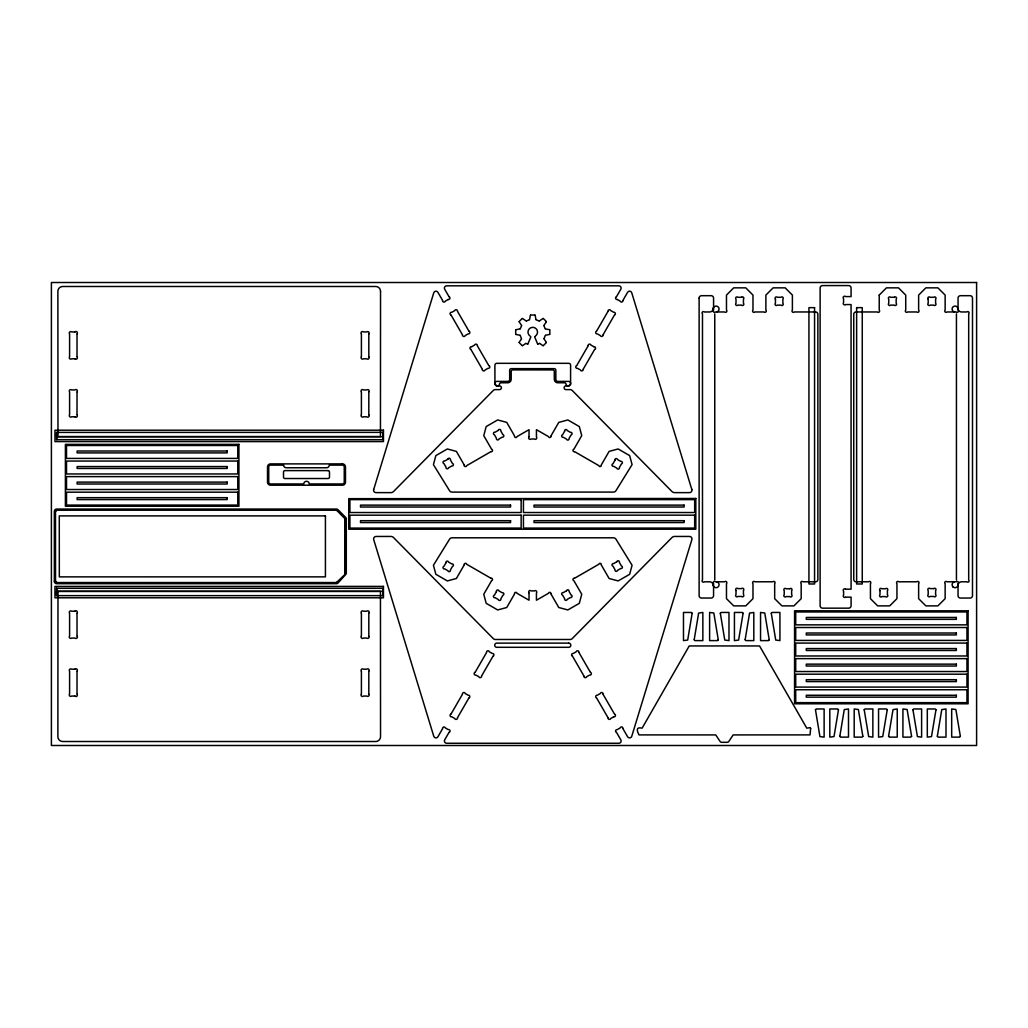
<?xml version="1.0" encoding="UTF-8"?>
<svg xmlns="http://www.w3.org/2000/svg" width="1028" height="1028" viewBox="0 0 1028 1028"><rect width="100%" height="100%" fill="white"/><g stroke="black" fill="none" stroke-linecap="round" stroke-linejoin="round"><path stroke-width="1.5" d="M69.596 414.708L69.596 392.015M69.596 356.716L69.596 334.023M77.01 414.708L77.023 392.015M77.01 356.716L77.01 334.023M361.406 693.977L361.406 671.284M361.406 635.985L361.406 613.292M368.821 693.977L368.821 671.284M368.821 635.985L368.821 613.292M529.022 592.989L529.022 600.211L517.045 593.31A1.298 1.298 0 0 0 514.488 593.644M536.436 592.989L536.436 600.223L548.464 593.31A1.298 1.298 0 0 1 551.021 593.644M549.813 334.241L549.813 329.924M714.756 313.861L714.756 579.92M956.438 579.895L956.438 313.848M56.656 439.688L56.707 432.415L382.814 432.364L382.814 439.688L56.656 439.688L56.656 432.364L56.681 436.759L382.814 436.746M344.894 574.511L336.452 582.542L56.411 582.542L55.525 581.424L55.486 511.34L56.63 510.209L336.619 510.222L345.151 518.857L345.125 574.048L344.894 518.24M373.627 489.495A2.467 2.467 0 0 0 376.107 492.618L390.858 492.63A3.804 3.804 0 0 0 393.57 491.5L493.247 390.511A3.033 3.033 0 0 1 495.406 389.612L499.557 389.612A1.825 1.825 0 0 0 501.381 387.774A1.825 1.825 0 0 0 499.557 385.95L496.28 385.885L494.931 384.395L494.905 365.21A1.902 1.902 0 0 1 496.807 363.321L568.702 363.321A1.902 1.902 0 0 1 570.604 365.21L570.579 384.395L569.229 385.885L565.953 385.95A1.825 1.825 0 0 0 564.128 387.774A1.825 1.825 0 0 0 565.953 389.612L570.103 389.612A3.033 3.033 0 0 1 572.262 390.511L671.939 491.5A3.804 3.804 0 0 0 674.651 492.63L689.402 492.63A2.467 2.467 0 0 0 691.883 489.495M570.604 384.061L568.702 385.95M55.486 511.237L56.63 510.209M529.561 319.541L530.371 315.21M713.252 308.13L713.149 308.554A3.431 3.431 0 0 1 709.718 311.972L704.308 311.985A1.285 1.285 0 0 0 702.484 311.985A1.285 1.285 0 0 0 702.484 313.81L702.484 579.972A1.285 1.285 0 0 0 702.484 581.797A1.285 1.285 0 0 0 704.308 581.797L709.718 581.809A3.431 3.431 0 0 1 713.162 585.228L713.252 585.652M373.691 489.521L433.765 292.8A2.274 2.274 0 0 1 437.915 292.325L442.554 300.356M544.03 338.623L545.303 335.436M527.852 344.097L530.872 336.798M520.309 328.716L521.594 325.709M576.785 365.493L588.132 345.832M596.638 331.055L607.985 311.407M616.53 296.642L620.809 289.241A2.274 2.274 0 0 0 618.843 285.823L446.666 285.823A2.274 2.274 0 0 0 444.7 289.241L448.979 296.642M464.193 564.95L456.393 578.494L447.334 580.923L435.859 574.292L433.43 565.246L449.532 539.237A3.033 3.033 0 0 1 452.114 537.798L613.408 537.798A3.033 3.033 0 0 1 615.99 539.237L632.079 565.259L629.65 574.305L618.162 580.923L609.116 578.494L601.303 564.963M583.21 369.193L594.557 349.546M603.063 334.768L614.41 315.121M622.955 300.356L627.594 292.325A2.274 2.274 0 0 1 631.745 292.8L691.818 489.521M550.969 435.911L558.782 422.379L567.841 419.951L579.317 426.569L581.745 435.615L573.932 449.159A1.298 1.298 0 0 0 574.279 451.716M514.527 593.991L506.727 607.522L497.668 609.951L486.193 603.32L483.764 594.274L491.564 580.743A1.298 1.298 0 0 0 491.23 578.186M442.554 728.723L437.928 736.755A2.274 2.274 0 0 1 433.777 736.279L373.691 539.571A2.467 2.467 0 0 1 376.107 536.462L390.858 536.449A3.804 3.804 0 0 1 393.57 537.58L493.247 638.568A3.033 3.033 0 0 0 495.406 639.48L570.103 639.48A3.033 3.033 0 0 0 572.262 638.568L671.939 537.58A3.804 3.804 0 0 1 674.651 536.449L689.402 536.449A2.467 2.467 0 0 1 691.883 539.584L631.757 736.279A2.274 2.274 0 0 1 627.607 736.755L622.968 728.723M451.086 713.972L462.42 694.311M475.18 672.235L486.527 652.574M601.303 464.939L609.116 451.395L618.162 448.966L629.65 455.597L632.079 464.643L615.99 490.652A3.033 3.033 0 0 1 613.408 492.091L452.114 492.104A3.033 3.033 0 0 1 449.532 490.664L433.43 464.656L435.859 455.597L447.334 448.979L456.393 451.408L464.193 464.939M448.992 732.437L444.713 739.852A2.274 2.274 0 0 0 446.679 743.27L618.843 743.27A2.274 2.274 0 0 0 620.822 739.852L616.543 732.437M457.511 717.685L468.858 698.025M481.605 675.936L492.952 656.288M543.928 325.388L546.369 321.828M519.14 342.337L521.453 338.957M519.166 321.546L522.211 318.487M543.298 345.678L546.343 342.62M337.12 582.285L336.4 582.555M539.379 320.954L543.002 318.462M522.507 345.704L525.822 343.416M448.221 299.469L445.381 301.114A1.465 1.465 0 0 1 442.541 300.677M471.711 346.719L474.55 345.074A1.452 1.452 0 0 1 477.365 345.524M490.896 451.665L466.712 465.62A1.298 1.298 0 0 1 464.155 465.273M574.613 578.237L598.797 564.282A1.298 1.298 0 0 1 601.354 564.629M613.665 716.799L610.825 718.443A1.452 1.452 0 0 1 607.998 717.994M537.901 344.187L539.366 343.403M526.452 320.967L529.356 319.785M954.537 581.797L954.112 581.912A2.968 2.968 0 0 0 953.02 586.859L953.341 587.155M515.876 329.705L520.065 328.921M545.547 335.218L549.633 334.46M845.659 296.591L851.081 296.591L851.081 287.994A2.416 2.416 0 0 0 848.665 285.578L822.516 285.578A2.416 2.416 0 0 0 820.113 287.994L820.113 605.826A2.416 2.416 0 0 0 822.516 608.165L848.665 608.165A2.416 2.416 0 0 0 851.081 605.826L851.107 597.152L845.684 597.152M845.659 304.558L851.068 304.558L851.081 589.185L845.671 589.185M530.602 315.018L534.907 315.018M74.941 331.954L71.664 331.954A1.452 1.452 0 0 0 69.441 333.753M74.941 358.785L71.664 358.785A1.452 1.452 0 0 1 69.441 356.986M74.954 416.777L71.664 416.777A1.452 1.452 0 0 1 69.441 414.991M56.656 588.312L382.814 588.312L382.814 595.636L56.656 595.636L56.656 588.312L56.656 595.636L56.681 591.241L382.814 591.254M74.954 611.223L71.664 611.223A1.452 1.452 0 0 0 69.441 613.009M74.941 669.215L71.664 669.215A1.452 1.452 0 0 0 69.441 671.014M74.941 696.046L71.664 696.046A1.452 1.452 0 0 1 69.441 694.247M336.387 510.196L337.197 510.53M496.807 385.95L494.905 384.061M56.669 582.568L55.525 581.424M545.444 328.921L549.633 329.705M515.876 334.46L519.962 335.218M954.537 311.959L954.112 311.844A2.968 2.968 0 0 1 953.007 306.897A2.968 2.968 0 0 1 957.903 308.13L958.032 308.541A3.431 3.431 0 0 0 961.476 311.959L966.873 311.972A1.285 1.285 0 0 1 968.697 311.972A1.285 1.285 0 0 1 968.697 313.797L968.697 579.959A1.285 1.285 0 0 1 968.697 581.784A1.285 1.285 0 0 1 966.873 581.784L961.476 581.797A3.431 3.431 0 0 0 958.019 585.202L957.929 585.639A2.968 2.968 0 0 1 953.02 586.859L952.712 586.538M716.644 581.809L717.081 581.925A2.968 2.968 0 0 1 718.174 586.859A2.968 2.968 0 0 1 713.278 585.639M536.153 319.785L539.058 320.967M526.143 343.403L527.608 344.187M617.288 299.469L620.128 301.114A1.465 1.465 0 0 0 622.968 300.677M593.798 346.719L590.959 345.074A1.452 1.452 0 0 0 588.132 345.524M574.613 451.665L598.797 465.607A1.298 1.298 0 0 0 601.354 465.273M490.896 578.224L466.712 564.282A1.298 1.298 0 0 0 464.155 564.616M522.507 318.462L526.118 320.954M539.687 343.416L543.002 345.704M543.298 318.487L546.343 321.546M519.166 342.62L522.211 345.678M544.056 338.957L546.369 342.337M519.14 321.828L521.581 325.388M457.524 311.407L468.871 331.055M477.377 345.832L488.724 365.493M451.099 315.121L462.446 334.768M470.952 349.546L482.299 369.193M514.527 435.911L506.727 422.379L497.668 419.951L486.193 426.569L483.764 435.628L491.564 449.159A1.298 1.298 0 0 1 491.23 451.716M550.969 593.991L558.782 607.522L567.841 609.951L579.317 603.333L581.745 594.274L573.932 580.743A1.298 1.298 0 0 1 574.279 578.186M578.982 652.574L590.329 672.235M603.076 694.311L614.423 713.972M572.557 656.288L583.904 675.936M596.651 698.025L607.998 717.685M543.915 325.709L545.2 328.716M534.637 336.798L537.657 344.097M520.207 335.436L521.479 338.623M535.138 315.21L535.935 319.541M536.436 436.913L536.436 429.665L548.464 436.592A1.298 1.298 0 0 0 551.021 436.245M529.022 436.913L529.022 429.678L517.045 436.592A1.298 1.298 0 0 1 514.488 436.245M54.368 581.424L54.343 511.34A2.274 2.274 0 0 1 56.63 509.066L336.387 509.053A2.274 2.274 0 0 1 338.006 509.721L345.626 517.354A2.274 2.274 0 0 1 346.295 518.96L346.295 573.778L338.006 583.017A2.274 2.274 0 0 1 336.4 583.686L56.669 583.698A2.313 2.313 0 0 1 54.381 581.424M515.696 329.924L515.696 334.241M368.821 334.023L368.821 356.716M368.821 392.015L368.821 414.708M361.406 334.023L361.406 356.716M361.406 392.015L361.406 414.708M77.01 613.292L77.023 635.985M77.01 671.284L77.01 693.977M69.596 613.292L69.596 635.985M69.596 671.284L69.596 693.977M622.968 728.415A1.452 1.452 0 0 0 620.115 727.965L617.301 729.61A1.452 1.452 0 0 0 616.273 732.283M449.262 732.283A1.452 1.452 0 0 0 448.221 729.584L445.394 727.965A1.452 1.452 0 0 0 442.567 728.415M528.867 592.706A1.452 1.452 0 0 1 531.103 590.894L534.367 590.92A1.452 1.452 0 0 1 536.59 592.706M528.867 437.183A1.452 1.452 0 0 0 531.103 438.995L534.367 438.982A1.452 1.452 0 0 0 536.59 437.183M474.91 672.389A1.452 1.452 0 0 0 475.938 675.088L478.778 676.694A1.452 1.452 0 0 0 481.605 676.257M486.527 652.266A1.452 1.452 0 0 1 489.379 651.816L492.194 653.461A1.452 1.452 0 0 1 493.222 656.134M614.693 714.126A1.452 1.452 0 0 1 613.665 716.824M603.076 694.003A1.452 1.452 0 0 0 600.223 693.553L597.409 695.198A1.452 1.452 0 0 0 596.381 697.871M593.798 346.693A1.452 1.452 0 0 1 594.826 349.379M576.515 365.647A1.452 1.452 0 0 0 577.543 368.345L580.383 369.951A1.452 1.452 0 0 0 583.21 369.515M450.817 714.126A1.452 1.452 0 0 0 451.845 716.824L454.684 718.443A1.452 1.452 0 0 0 457.511 717.994M462.433 694.003A1.452 1.452 0 0 1 465.286 693.553L468.1 695.198A1.452 1.452 0 0 1 469.128 697.871M470.683 349.379A1.452 1.452 0 0 1 471.711 346.693M488.994 365.647A1.452 1.452 0 0 1 487.953 368.345L485.126 369.951A1.452 1.452 0 0 1 482.299 369.515M450.817 314.953A1.452 1.452 0 0 1 451.857 312.268L454.697 310.649A1.452 1.452 0 0 1 457.511 311.086M469.141 331.222A1.452 1.452 0 0 1 468.1 333.907L465.273 335.526A1.452 1.452 0 0 1 462.446 335.077M590.599 672.389A1.452 1.452 0 0 1 589.571 675.088L586.731 676.694A1.452 1.452 0 0 1 583.904 676.257M578.982 652.266A1.452 1.452 0 0 0 576.13 651.816L573.316 653.461A1.452 1.452 0 0 0 572.288 656.134M530.191 336.13A4.767 4.767 0 0 1 529.15 328.986A4.767 4.767 0 0 1 536.359 328.986A4.767 4.767 0 0 1 535.318 336.13M713.278 308.143A2.968 2.968 0 0 1 718.174 306.922A2.968 2.968 0 0 1 717.069 311.844M614.693 314.966A1.465 1.465 0 0 0 613.652 312.268L610.812 310.649A1.465 1.465 0 0 0 607.985 311.086M596.369 331.209A1.465 1.465 0 0 0 597.409 333.907L600.236 335.526A1.465 1.465 0 0 0 603.076 335.077M845.376 296.424A1.452 1.452 0 0 0 843.564 298.673L843.59 302.489A1.452 1.452 0 0 0 845.376 304.712M845.401 589.031A1.452 1.452 0 0 0 843.59 591.267L843.615 595.083A1.452 1.452 0 0 0 845.401 597.307M77.177 694.247A1.452 1.452 0 0 1 74.928 696.072M74.928 669.202A1.452 1.452 0 0 1 77.177 671.014M77.177 636.255A1.452 1.452 0 0 1 74.928 638.067L71.664 638.054A1.452 1.452 0 0 1 69.441 636.255M74.928 611.197A1.452 1.452 0 0 1 77.177 613.009M361.252 636.255A1.452 1.452 0 0 0 363.488 638.067L366.752 638.054A1.452 1.452 0 0 0 368.975 636.255M368.975 613.009A1.452 1.452 0 0 0 366.739 611.197L363.475 611.223A1.452 1.452 0 0 0 361.252 613.009M361.252 694.247A1.452 1.452 0 0 0 363.488 696.072L366.752 696.046A1.452 1.452 0 0 0 368.975 694.247M368.975 671.014A1.452 1.452 0 0 0 366.739 669.202L363.475 669.215A1.452 1.452 0 0 0 361.252 671.014M74.928 331.928A1.452 1.452 0 0 1 77.177 333.753M77.177 356.986A1.452 1.452 0 0 1 74.928 358.798M77.177 391.745A1.452 1.452 0 0 0 74.928 389.933L71.664 389.946A1.452 1.452 0 0 0 69.441 391.745M77.177 414.991A1.452 1.452 0 0 1 74.928 416.803M361.252 391.745A1.452 1.452 0 0 1 363.488 389.933L366.752 389.946A1.452 1.452 0 0 1 368.975 391.745M368.975 414.991A1.452 1.452 0 0 1 366.739 416.803L363.475 416.777A1.452 1.452 0 0 1 361.252 414.991M361.252 333.753A1.452 1.452 0 0 1 363.488 331.928L366.752 331.954A1.452 1.452 0 0 1 368.975 333.753M368.975 356.986A1.452 1.452 0 0 1 366.739 358.798L363.475 358.785A1.452 1.452 0 0 1 361.252 356.986M494.905 383.303A1.902 1.902 0 0 1 496.807 381.401L507.768 381.401A1.902 1.902 0 0 0 509.67 379.499L509.67 370.183A1.516 1.516 0 0 1 511.186 368.654L554.323 368.654A1.516 1.516 0 0 1 555.84 370.183L555.84 379.499A1.902 1.902 0 0 0 557.741 381.401L568.702 381.401A1.902 1.902 0 0 1 570.604 383.303M617.288 299.495A1.465 1.465 0 0 1 616.26 296.796M449.249 296.796A1.465 1.465 0 0 1 448.221 299.495M497.565 385.95A1.838 1.838 0 0 0 498.593 385.629L499.145 385.063A2.043 2.043 0 0 0 499.454 383.971L500.392 382.776L507.768 382.763A3.418 3.418 0 0 0 511.186 379.345L511.199 370.825L512.329 369.887L553.385 369.913L554.298 370.825L554.323 379.345A3.418 3.418 0 0 0 557.741 382.763L565.117 382.776L566.055 383.971A2.043 2.043 0 0 0 566.364 385.063L566.916 385.629A1.838 1.838 0 0 0 567.944 385.95M57.979 591.46L57.876 736.742A4.819 4.819 0 0 0 62.695 741.509L375.721 741.509A4.819 4.819 0 0 0 380.54 736.742L380.45 591.46L57.979 591.46M325.426 515.889L325.426 576.862L59.328 576.875L59.277 515.902L325.426 515.889M380.54 291.258L380.45 436.54L57.979 436.54L57.876 291.258A4.819 4.819 0 0 1 62.695 286.491L375.721 286.491A4.819 4.819 0 0 1 380.54 291.258M699.117 298.107L699.117 595.636A2.416 2.416 0 0 0 701.533 598.052L711.17 598.052A2.416 2.416 0 0 0 713.573 595.636L713.573 583.621A1.298 1.298 0 0 1 713.573 581.784A1.298 1.298 0 0 1 715.411 581.784L724.637 581.784A1.298 1.298 0 0 1 726.475 581.784A1.298 1.298 0 0 1 726.475 583.621L726.475 598.656L733.709 605.877L745.763 605.877L752.984 598.656L752.984 583.621A1.298 1.298 0 0 1 752.984 581.784A1.298 1.298 0 0 1 754.822 581.784L772.838 581.784A1.298 1.298 0 0 1 774.675 581.784A1.298 1.298 0 0 1 774.675 583.621L774.675 598.656L781.897 605.877L793.95 605.877L801.185 598.656L801.185 583.621A1.298 1.298 0 0 1 801.185 581.784A1.298 1.298 0 0 1 803.022 581.784L815.577 581.784A2.274 2.274 0 0 0 817.864 579.509L817.864 314.234A2.274 2.274 0 0 0 815.577 311.959L794.233 311.959A1.298 1.298 0 0 1 792.395 311.959A1.298 1.298 0 0 1 792.395 310.109L792.395 295.087L785.161 287.853L773.12 287.853L765.886 295.087L765.886 310.109A1.298 1.298 0 0 1 765.886 311.959A1.298 1.298 0 0 1 764.048 311.959L754.822 311.959A1.298 1.298 0 0 1 752.984 311.959A1.298 1.298 0 0 1 752.984 310.109L752.984 295.087L745.763 287.853L733.709 287.853L726.475 295.087L726.475 310.109A1.298 1.298 0 0 1 726.475 311.959A1.298 1.298 0 0 1 724.637 311.959L715.411 311.959A1.298 1.298 0 0 1 713.573 311.959A1.298 1.298 0 0 1 713.573 310.109L713.573 298.107A2.416 2.416 0 0 0 711.17 295.691L701.533 295.691A2.416 2.416 0 0 0 699.117 298.107M736.009 590.457L736.009 594.595A1.298 1.298 0 0 0 736.009 596.433A1.298 1.298 0 0 0 737.847 596.446L741.586 596.446A1.298 1.298 0 0 0 743.437 596.446A1.298 1.298 0 0 0 743.437 594.595L743.437 590.457A1.298 1.298 0 0 0 743.437 588.62A1.298 1.298 0 0 0 741.586 588.62L737.847 588.62A1.298 1.298 0 0 0 736.009 588.62A1.298 1.298 0 0 0 736.009 590.457M775.446 299.135L775.446 303.286A1.298 1.298 0 0 0 775.446 305.123A1.298 1.298 0 0 0 777.284 305.123L781.023 305.123A1.298 1.298 0 0 0 782.861 305.123A1.298 1.298 0 0 0 782.861 303.286L782.861 299.135A1.298 1.298 0 0 0 782.861 297.298A1.298 1.298 0 0 0 781.023 297.298L777.284 297.298A1.298 1.298 0 0 0 775.446 297.298A1.298 1.298 0 0 0 775.446 299.135M810.655 728.402L810.025 734.891L733.131 734.917L729.006 741.162A2.274 2.274 0 0 1 727.04 742.306L721.849 742.306A2.274 2.274 0 0 1 719.883 741.162L715.758 734.917L638.992 734.904C635.343 728.094 638.041 727.22 642.114 728.158L689.235 645.944L759.551 645.944L806.774 728.158L809.897 727.644L810.655 728.402M856.632 307.642L856.632 583.981L862.261 583.981L862.261 307.642L856.632 307.642M879.223 295.087L879.223 310.109A1.298 1.298 0 0 1 879.223 311.959A1.298 1.298 0 0 1 877.385 311.959L856.041 311.959A2.274 2.274 0 0 0 853.754 314.234L853.754 579.509A2.274 2.274 0 0 0 856.041 581.784L868.596 581.784A1.298 1.298 0 0 1 870.433 581.784A1.298 1.298 0 0 1 870.433 583.621L870.433 598.656L877.668 605.877L889.721 605.877L896.943 598.656L896.943 583.621A1.298 1.298 0 0 1 896.943 581.784A1.298 1.298 0 0 1 898.78 581.784L916.796 581.784A1.298 1.298 0 0 1 918.634 581.784A1.298 1.298 0 0 1 918.634 583.621L918.634 598.656L925.868 605.877L937.909 605.877L945.143 598.656L945.143 583.621A1.298 1.298 0 0 1 945.143 581.784A1.298 1.298 0 0 1 946.981 581.784L956.207 581.784A1.298 1.298 0 0 1 958.045 581.784A1.298 1.298 0 0 1 958.045 583.621L958.045 595.636A2.416 2.416 0 0 0 960.46 598.052L970.098 598.052A2.416 2.416 0 0 0 972.501 595.636L972.501 298.107A2.416 2.416 0 0 0 970.098 295.691L960.46 295.691A2.416 2.416 0 0 0 958.045 298.107L958.045 310.109A1.298 1.298 0 0 1 958.045 311.959A1.298 1.298 0 0 1 956.207 311.959L946.981 311.959A1.298 1.298 0 0 1 945.143 311.959A1.298 1.298 0 0 1 945.143 310.109L945.143 295.087L937.909 287.853L925.868 287.853L918.634 295.087L918.634 310.109A1.298 1.298 0 0 1 918.634 311.959A1.298 1.298 0 0 1 916.796 311.959L907.57 311.959A1.298 1.298 0 0 1 905.732 311.959A1.298 1.298 0 0 1 905.732 310.109L905.732 295.087L898.498 287.853L886.457 287.853L879.223 295.087M879.981 590.599L879.981 594.749A1.298 1.298 0 0 0 879.981 596.587A1.298 1.298 0 0 0 881.818 596.587L885.558 596.587A1.298 1.298 0 0 0 887.408 596.587A1.298 1.298 0 0 0 887.408 594.749L887.408 590.599A1.298 1.298 0 0 0 887.408 588.761A1.298 1.298 0 0 0 885.558 588.761L881.818 588.761A1.298 1.298 0 0 0 879.981 588.761A1.298 1.298 0 0 0 879.981 590.599M928.194 299.135L928.194 303.286A1.298 1.298 0 0 0 928.194 305.123A1.298 1.298 0 0 0 930.032 305.123L933.771 305.123A1.298 1.298 0 0 0 935.608 305.123A1.298 1.298 0 0 0 935.608 303.286L935.608 299.135A1.298 1.298 0 0 0 935.608 297.298A1.298 1.298 0 0 0 933.771 297.298L930.032 297.298A1.298 1.298 0 0 0 928.194 297.298A1.298 1.298 0 0 0 928.194 299.135M718.276 639.789L717.531 640.611L709.616 640.611L709.616 612.457L713.817 613.009L718.276 639.789M720.32 613.241L724.779 640.058L728.98 640.611L728.98 612.457L721.065 612.457L720.32 613.241M769.227 639.789L768.481 640.611L760.553 640.611L760.553 612.457L764.755 613.009L769.227 639.789M771.27 613.241L775.729 640.058L779.931 640.611L779.931 612.457L772.002 612.457L771.27 613.189M815.461 709.757L819.92 736.575L824.122 737.127L824.122 708.973L816.193 708.973L815.461 709.757M862.852 736.305L862.106 737.127L854.191 737.127L854.191 708.973L858.38 709.526L862.852 736.305M864.201 709.757L868.66 736.575L872.862 737.127L872.862 708.973L864.985 708.973L864.201 709.757M911.592 736.305L910.808 737.127L902.931 737.127L902.931 708.973L907.133 709.526L911.592 736.305M912.954 709.757L917.413 736.575L921.615 737.127L921.615 708.973L913.686 708.973L912.954 709.757M960.345 736.305L959.599 737.127L951.684 737.127L951.684 708.973L955.873 709.526L960.345 736.305M692.152 613.279L687.681 640.058L683.479 640.611L683.479 612.457L691.407 612.457L692.152 613.279M694.196 639.737L694.928 640.611L702.856 640.611L702.856 612.457L698.642 613.073L694.196 639.699M743.09 613.279L738.631 640.058L734.429 640.611L734.429 612.457L742.357 612.457L743.09 613.279M745.146 639.737L745.878 640.611L753.807 640.611L753.807 612.457L749.579 613.073L745.146 639.699M838.475 709.808L834.016 736.575L829.814 737.127L829.814 708.973L837.743 708.973L838.475 709.808M839.837 736.254L840.57 737.127L848.498 737.127L848.498 708.973L844.271 709.603L839.837 736.254M887.228 709.808L882.756 736.575L878.554 737.127L878.554 708.973L886.483 708.973L887.228 709.808M888.577 736.254L889.31 737.127L897.238 737.127L897.238 708.973L893.024 709.603L888.577 736.254M935.968 709.808L931.509 736.575L927.307 737.127L927.307 708.973L935.236 708.973L935.968 709.808M937.33 736.254L938.063 737.127L945.991 737.127L945.991 708.973L941.764 709.603L937.33 736.254M445.998 562.753L443.955 566.325A1.298 1.298 0 0 0 443.042 567.931A1.298 1.298 0 0 0 444.636 568.844L447.887 570.694A1.298 1.298 0 0 0 449.48 571.607A1.298 1.298 0 0 0 450.392 570.013L452.436 566.441A1.298 1.298 0 0 0 453.348 564.835A1.298 1.298 0 0 0 451.755 563.922L448.504 562.072A1.298 1.298 0 0 0 446.91 561.159A1.298 1.298 0 0 0 445.998 562.753M496.447 591.588L494.404 595.161A1.298 1.298 0 0 0 493.491 596.767A1.298 1.298 0 0 0 495.085 597.679L498.336 599.53A1.298 1.298 0 0 0 499.929 600.442A1.298 1.298 0 0 0 500.842 598.849L502.885 595.276A1.298 1.298 0 0 0 503.797 593.67A1.298 1.298 0 0 0 502.204 592.758L498.953 590.907A1.298 1.298 0 0 0 497.359 589.995A1.298 1.298 0 0 0 496.447 591.588M564.668 431.169L562.612 434.741A1.298 1.298 0 0 0 561.699 436.335A1.298 1.298 0 0 0 563.293 437.247L566.531 439.123A1.298 1.298 0 0 0 568.124 440.035A1.298 1.298 0 0 0 569.049 438.442L571.105 434.883A1.298 1.298 0 0 0 572.018 433.289A1.298 1.298 0 0 0 570.424 432.364L567.186 430.501A1.298 1.298 0 0 0 565.593 429.575A1.298 1.298 0 0 0 564.668 431.169M615.014 460.197L612.958 463.769A1.298 1.298 0 0 0 612.033 465.363A1.298 1.298 0 0 0 613.626 466.275L616.864 468.151A1.298 1.298 0 0 0 618.471 469.064A1.298 1.298 0 0 0 619.383 467.47L621.439 463.911A1.298 1.298 0 0 0 622.351 462.317A1.298 1.298 0 0 0 620.758 461.392L617.52 459.529A1.298 1.298 0 0 0 615.926 458.604A1.298 1.298 0 0 0 615.014 460.197M566.531 590.779L563.293 592.642A1.298 1.298 0 0 0 561.699 593.567A1.298 1.298 0 0 0 562.612 595.161L564.668 598.72A1.298 1.298 0 0 0 565.593 600.313A1.298 1.298 0 0 0 567.186 599.401L570.424 597.525A1.298 1.298 0 0 0 572.018 596.613A1.298 1.298 0 0 0 571.105 595.019L569.049 591.447A1.298 1.298 0 0 0 568.124 589.854A1.298 1.298 0 0 0 566.531 590.779M616.864 561.751L613.626 563.614A1.298 1.298 0 0 0 612.033 564.539A1.298 1.298 0 0 0 612.958 566.132L615.014 569.692A1.298 1.298 0 0 0 615.926 571.285A1.298 1.298 0 0 0 617.52 570.373L620.758 568.497A1.298 1.298 0 0 0 622.351 567.584A1.298 1.298 0 0 0 621.439 565.991L619.383 562.419A1.298 1.298 0 0 0 618.471 560.825A1.298 1.298 0 0 0 616.864 561.751M447.887 459.208L444.636 461.058A1.298 1.298 0 0 0 443.042 461.97A1.298 1.298 0 0 0 443.955 463.564L445.998 467.136A1.298 1.298 0 0 0 446.91 468.742A1.298 1.298 0 0 0 448.504 467.83L451.755 465.967A1.298 1.298 0 0 0 453.348 465.054A1.298 1.298 0 0 0 452.436 463.461L450.392 459.889A1.298 1.298 0 0 0 449.48 458.282A1.298 1.298 0 0 0 447.887 459.208M498.336 430.372L495.085 432.223A1.298 1.298 0 0 0 493.491 433.135A1.298 1.298 0 0 0 494.404 434.728L496.447 438.301A1.298 1.298 0 0 0 497.359 439.907A1.298 1.298 0 0 0 498.953 438.995L502.204 437.131A1.298 1.298 0 0 0 503.797 436.219A1.298 1.298 0 0 0 502.885 434.626L500.842 431.053A1.298 1.298 0 0 0 499.929 429.46A1.298 1.298 0 0 0 498.336 430.372M976.6 282.507L51.4 282.507L51.4 745.493L976.6 745.493L976.6 282.507M741.586 297.298L737.847 297.298A1.298 1.298 0 0 0 736.009 297.298A1.298 1.298 0 0 0 736.009 299.135L736.009 303.286A1.298 1.298 0 0 0 736.009 305.123A1.298 1.298 0 0 0 737.847 305.123L741.586 305.123A1.298 1.298 0 0 0 743.437 305.123A1.298 1.298 0 0 0 743.437 303.286L743.437 299.135A1.298 1.298 0 0 0 743.437 297.298A1.298 1.298 0 0 0 741.586 297.298M894.334 297.298L890.595 297.298A1.298 1.298 0 0 0 888.757 297.298A1.298 1.298 0 0 0 888.757 299.135L888.757 303.286A1.298 1.298 0 0 0 888.757 305.123A1.298 1.298 0 0 0 890.595 305.123L894.334 305.123A1.298 1.298 0 0 0 896.172 305.123A1.298 1.298 0 0 0 896.172 303.286L896.172 299.135A1.298 1.298 0 0 0 896.172 297.298A1.298 1.298 0 0 0 894.334 297.298M814.561 307.642L808.933 307.642L808.933 583.981L814.561 583.981L814.561 307.642M383.457 430.205L54.959 430.205L54.959 441.59L383.457 441.59L383.457 430.205M238.92 444.366L65.394 444.366L65.394 506.226L238.92 506.226L238.92 444.366M237.776 445.497L66.524 445.497L66.524 458.411L237.776 458.411L237.776 445.497M227.175 451.009L77.126 451.009L77.126 452.898L227.175 452.898L227.175 451.009M237.776 461.058L66.524 461.058L66.524 473.959L237.776 473.959L237.776 461.058M342.452 463.885L270.544 463.885A3.033 3.033 0 0 0 267.511 466.918L267.511 482.158A3.033 3.033 0 0 0 270.544 485.19L342.452 485.19A3.033 3.033 0 0 0 345.485 482.158L345.485 466.918A3.033 3.033 0 0 0 342.452 463.885M283.561 465.119L270.544 465.119A1.799 1.799 0 0 0 268.745 466.918L268.745 482.158A1.799 1.799 0 0 0 270.544 483.957L303.748 483.957A2.75 2.75 0 0 1 306.498 481.297A2.75 2.75 0 0 1 309.248 483.957L342.452 483.957A1.799 1.799 0 0 0 344.251 482.158L344.251 466.918A1.799 1.799 0 0 0 342.452 465.119L329.281 465.119A2.75 2.75 0 0 1 326.531 467.766L286.311 467.766A2.75 2.75 0 0 1 283.561 465.119M227.175 466.558L77.126 466.558L77.126 468.46L227.175 468.46L227.175 466.558M328.073 470.606L284.936 470.606A1.426 1.426 0 0 0 283.51 472.032L283.51 477.095A1.426 1.426 0 0 0 284.936 478.521L328.073 478.521A1.426 1.426 0 0 0 329.487 477.095L329.487 472.032A1.426 1.426 0 0 0 328.073 470.606M237.776 476.619L66.524 476.619L66.524 489.521L237.776 489.521L237.776 476.619M227.175 482.119L77.126 482.119L77.126 484.021L227.175 484.021L227.175 482.119M237.776 492.181L66.524 492.181L66.524 505.082L237.776 505.082L237.776 492.181M227.175 497.68L77.126 497.68L77.126 499.582L227.175 499.582L227.175 497.68M695.815 498.477L348.762 498.67L348.762 529.214L695.815 529.214L695.815 498.477M521.145 499.621L349.906 499.634L349.906 512.535L521.145 512.522L521.145 499.621M694.671 499.621L523.432 499.621L523.432 512.522L694.671 512.522L694.671 499.621M510.556 505.121L360.507 505.133L360.507 507.022L510.556 507.022L510.556 505.121M684.07 505.121L534.02 505.121L534.02 507.022L684.07 507.022L684.07 505.121M521.145 515.169L349.906 515.182L349.906 528.096L521.145 528.084L521.145 515.169M694.671 515.169L523.432 515.169L523.432 528.084L694.671 528.084L694.671 515.169M510.556 520.682L360.507 520.695L360.507 522.584L510.556 522.571L510.556 520.682M684.07 520.682L534.02 520.682L534.02 522.571L684.07 522.571L684.07 520.682M383.457 586.41L54.959 586.41L54.959 597.795L383.457 597.795L383.457 586.41M789.8 588.761L786.06 588.761A1.298 1.298 0 0 0 784.223 588.761A1.298 1.298 0 0 0 784.223 590.599L784.223 594.749A1.298 1.298 0 0 0 784.223 596.587A1.298 1.298 0 0 0 786.06 596.587L789.8 596.587A1.298 1.298 0 0 0 791.637 596.587A1.298 1.298 0 0 0 791.637 594.749L791.637 590.599A1.298 1.298 0 0 0 791.637 588.761A1.298 1.298 0 0 0 789.8 588.761M933.771 588.62L930.032 588.62A1.298 1.298 0 0 0 928.194 588.62A1.298 1.298 0 0 0 928.194 590.457L928.194 594.595A1.298 1.298 0 0 0 928.194 596.446A1.298 1.298 0 0 0 930.032 596.446L933.771 596.446A1.298 1.298 0 0 0 935.608 596.433A1.298 1.298 0 0 0 935.608 594.595L935.608 590.457A1.298 1.298 0 0 0 935.608 588.62A1.298 1.298 0 0 0 933.771 588.62M968.093 610.812L794.567 610.812L794.567 703.794L968.093 703.794L968.093 610.812M966.95 611.956L795.711 611.956L795.711 624.857L966.95 624.857L966.95 611.956M956.348 617.455L806.299 617.455L806.299 619.357L956.348 619.357L956.348 617.455M966.95 627.517L795.711 627.517L795.711 640.418L966.95 640.418L966.95 627.517M956.348 633.017L806.299 633.017L806.299 634.918L956.348 634.918L956.348 633.017M568.702 643.13L496.807 643.13A2.082 2.082 0 0 0 494.712 645.224A2.082 2.082 0 0 0 496.807 647.306L568.702 647.306A2.082 2.082 0 0 0 570.797 645.224A2.082 2.082 0 0 0 568.702 643.13M966.95 643.078L795.711 643.078L795.711 655.98L966.95 655.98L966.95 643.078M956.348 648.578L806.299 648.578L806.299 650.48L956.348 650.48L956.348 648.578M966.95 658.627L795.711 658.627L795.711 671.541L966.95 671.541L966.95 658.627M956.348 664.139L806.299 664.139L806.299 666.028L956.348 666.028L956.348 664.139M966.95 674.188L795.711 674.188L795.711 687.09L966.95 687.09L966.95 674.188M956.348 679.701L806.299 679.701L806.299 681.59L956.348 681.59L956.348 679.701M966.95 689.749L795.711 689.749L795.711 702.651L966.95 702.651L966.95 689.749M956.348 695.249L806.299 695.249L806.299 697.151L956.348 697.151L956.348 695.249"/></g></svg>
